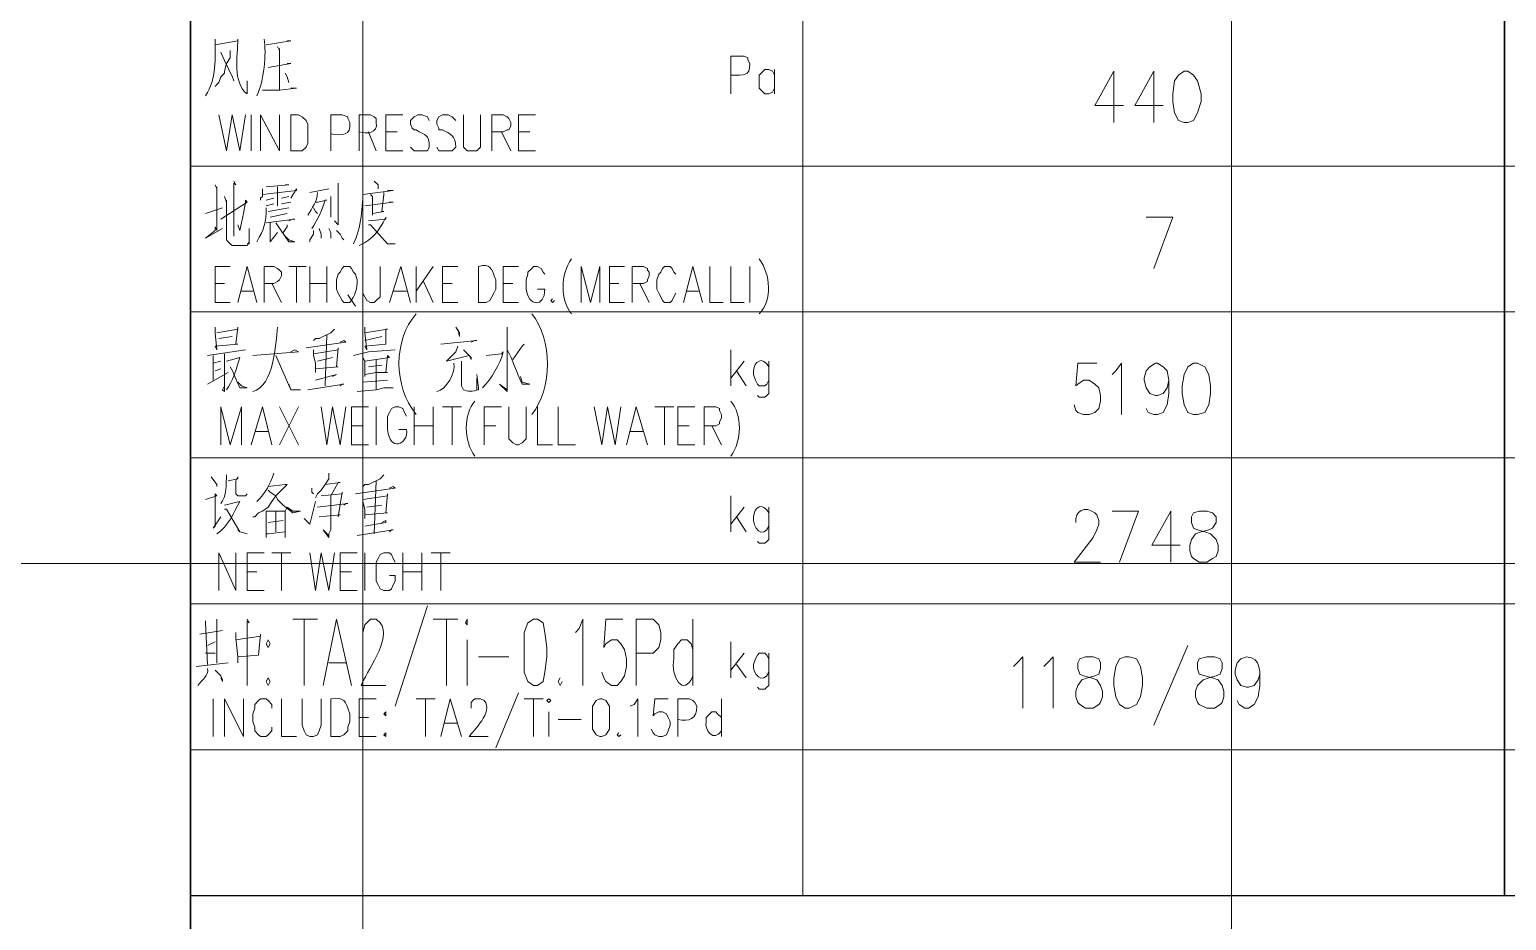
# Model space of a CAD drawing. Header units: millimetres. Extents: x 0 to 825, y 0 to 1167.
# Drawn here: x 545.6 to 685.8, y 783 to 867.6 of the extents above; entities that cross this region are included whole.
import ezdxf

# ---------------------------------------------------------------- set-up
doc = ezdxf.new("R2010")
doc.units = ezdxf.units.MM
doc.layers.add('1', color=7, linetype='Continuous')

msp = doc.modelspace()

# ---------------------------------------------------------------- linework, layer by layer
at = {"layer": '1', "color": 30, "lineweight": 9}
for points in [[(577.221732, 0.141732), (577.221732, 1166.901732)], [(659.661732, 0.141732), (659.661732, 1166.901732)], [(824.541732, 816.873732), (0.141732, 816.873732)]]:
    msp.add_lwpolyline(points, dxfattribs=at)
at = {"layer": '1', "color": 0, "lineweight": 25}
for points in [[(560.841732, 667.581732), (560.841732, 1152.861732), (560.841732, 681.441732)], [(685.581732, 785.301732), (685.581732, 1152.861732), (685.581732, 785.301732)], [(810.501732, 785.301732), (560.841732, 785.301732)], [(810.501732, 785.301732), (560.841732, 785.301732)]]:
    msp.add_lwpolyline(points, dxfattribs=at)
at = {"layer": '1', "color": 0, "lineweight": 9}
for points in [[(618.981732, 785.301732), (618.981732, 1131.981732), (618.981732, 785.301732)], [(568.041732, 866.121732), (570.381732, 866.481732), (570.381732, 866.481732), (570.021732, 866.481732)], [(564.621732, 865.581732), (564.621732, 864.861732), (564.261732, 864.321732), (564.081732, 863.601732), (564.081732, 863.421732), (563.721732, 863.061732), (563.541732, 862.521732), (563.361732, 862.341732), (563.361732, 862.341732), (563.181732, 862.161732)], [(569.121732, 865.941732), (569.301732, 865.581732), (569.301732, 865.761732), (569.301732, 861.801732)], [(568.221732, 863.961732), (570.381732, 864.321732), (570.021732, 864.321732)], [(616.281732, 863.241732), (616.101732, 863.601732), (615.741732, 863.781732), (615.381732, 863.781732), (615.201732, 863.601732), (614.841732, 863.241732), (614.841732, 862.881732), (614.841732, 862.521732), (614.841732, 861.981732), (615.201732, 861.621732), (615.381732, 861.441732), (615.741732, 861.441732), (616.101732, 861.621732), (616.281732, 861.981732)], [(616.281732, 863.781732), (616.281732, 861.441732)], [(648.501732, 863.601732), (646.701732, 860.361732), (649.401732, 860.361732)], [(648.501732, 863.601732), (648.501732, 858.741732)], [(652.281732, 863.601732), (650.481732, 860.361732), (653.181732, 860.361732)], [(652.281732, 863.601732), (652.281732, 858.741732)], [(655.161732, 863.601732), (654.621732, 863.241732), (654.261732, 862.701732), (654.081732, 861.441732), (654.081732, 860.721732), (654.261732, 859.641732), (654.621732, 858.921732), (655.161732, 858.741732), (655.521732, 858.741732), (656.061732, 858.921732), (656.421732, 859.641732), (656.781732, 860.721732), (656.781732, 861.441732), (656.421732, 862.701732), (656.061732, 863.241732), (655.521732, 863.601732), (655.161732, 863.601732)], [(569.841732, 863.421732), (570.021732, 863.061732), (570.201732, 862.521732)], [(567.681732, 861.801732), (569.301732, 861.801732), (570.921732, 861.981732), (570.741732, 861.981732), (570.381732, 861.981732)], [(563.541732, 859.461732), (564.261732, 856.041732), (564.801732, 859.461732), (565.521732, 856.041732), (566.061732, 859.461732)], [(566.601732, 856.041732), (566.601732, 859.461732)], [(567.501732, 856.041732), (567.501732, 859.461732), (569.301732, 856.041732), (569.301732, 859.461732)], [(570.381732, 856.041732), (570.381732, 859.461732), (571.101732, 859.461732), (571.461732, 859.281732), (571.821732, 858.921732), (572.001732, 858.561732), (572.001732, 858.021732), (572.001732, 857.301732), (572.001732, 856.761732), (571.821732, 856.401732), (571.461732, 856.041732), (571.101732, 856.041732), (570.381732, 856.041732)], [(579.381732, 856.041732), (579.381732, 859.461732), (581.001732, 859.461732)], [(586.761732, 859.461732), (586.761732, 856.941732), (586.761732, 856.401732), (587.121732, 856.041732), (587.481732, 856.041732), (587.661732, 856.041732), (588.021732, 856.041732), (588.381732, 856.401732), (588.381732, 856.941732), (588.381732, 859.461732)], [(589.461732, 856.041732), (589.461732, 859.461732), (590.541732, 859.461732), (590.901732, 859.281732), (591.081732, 859.101732), (591.261732, 858.741732), (591.261732, 858.381732), (591.081732, 858.021732), (590.901732, 858.021732), (590.541732, 857.841732), (589.461732, 857.841732)], [(591.981732, 856.041732), (591.981732, 859.461732), (593.601732, 859.461732)], [(577.761732, 857.841732), (578.481732, 856.041732)], [(579.381732, 857.841732), (580.461732, 857.841732)], [(590.361732, 857.841732), (591.261732, 856.041732)], [(591.981732, 857.841732), (593.061732, 857.841732)], [(579.381732, 856.041732), (581.001732, 856.041732)], [(591.981732, 856.041732), (593.601732, 856.041732)], [(810.501732, 854.601732), (560.841732, 854.601732)], [(810.501732, 854.601732), (560.841732, 854.601732)], [(563.181732, 852.801732), (563.361732, 852.441732), (563.361732, 852.621732), (563.361732, 848.481732), (563.181732, 848.841732), (563.181732, 848.481732), (562.281732, 847.761732), (562.281732, 847.761732), (563.901732, 848.661732)], [(564.981732, 853.161732), (565.161732, 852.801732), (564.981732, 852.981732), (564.981732, 847.941732), (564.981732, 848.661732)], [(567.681732, 852.441732), (567.681732, 852.081732), (567.681732, 851.721732), (567.501732, 851.541732), (567.501732, 851.361732)], [(567.681732, 851.901732), (570.921732, 852.261732), (570.921732, 852.441732), (570.381732, 851.541732)], [(568.041732, 852.621732), (570.201732, 852.801732), (570.021732, 852.801732), (569.841732, 852.801732)], [(569.121732, 852.621732), (569.121732, 850.821732), (569.121732, 851.181732), (569.121732, 851.361732)], [(572.181732, 852.081732), (573.981732, 852.441732)], [(574.881732, 852.981732), (574.881732, 852.801732), (574.881732, 852.801732), (574.881732, 849.381732), (574.881732, 849.021732), (574.881732, 849.021732), (574.521732, 849.381732), (574.881732, 849.021732)], [(578.301732, 853.161732), (578.661732, 852.801732), (578.661732, 852.441732)], [(563.721732, 849.561732), (566.241732, 851.181732), (566.061732, 851.361732), (566.061732, 851.001732), (566.061732, 851.181732), (565.881732, 850.101732), (565.701732, 849.201732), (565.521732, 848.481732), (565.521732, 848.481732), (565.341732, 849.021732), (565.521732, 848.481732)], [(564.081732, 851.721732), (564.261732, 851.181732), (564.261732, 851.361732), (564.261732, 849.381732), (564.261732, 848.301732), (564.261732, 847.581732), (564.441732, 847.401732), (564.621732, 847.221732), (564.801732, 847.041732), (565.701732, 847.041732), (566.241732, 847.041732), (566.421732, 847.401732), (566.421732, 848.661732), (566.421732, 847.221732), (566.241732, 847.221732)], [(568.761732, 851.541732), (568.041732, 851.361732)], [(568.041732, 850.821732), (568.761732, 851.001732)], [(570.201732, 851.721732), (569.481732, 851.541732)], [(569.481732, 851.001732), (570.381732, 851.181732)], [(574.161732, 851.721732), (574.161732, 851.721732), (574.161732, 849.741732), (574.161732, 850.281732)], [(577.221732, 851.901732), (580.101732, 852.261732), (579.921732, 852.261732), (579.561732, 852.261732)], [(577.401732, 850.821732), (580.101732, 851.181732), (579.921732, 851.181732), (579.741732, 851.181732)], [(577.941732, 851.901732), (578.121732, 851.721732), (578.121732, 849.921732), (578.121732, 850.101732), (579.201732, 850.281732), (579.021732, 850.281732), (579.201732, 851.901732), (579.201732, 852.081732)], [(562.281732, 850.101732), (563.901732, 850.641732)], [(568.041732, 849.201732), (570.741732, 849.561732), (570.561732, 849.561732), (570.201732, 849.381732)], [(568.221732, 850.281732), (570.201732, 850.641732)], [(570.021732, 850.101732), (568.401732, 849.741732)], [(572.541732, 850.641732), (572.721732, 850.281732), (572.901732, 850.101732)], [(651.561732, 849.741732), (654.081732, 849.741732), (652.281732, 844.881732)], [(568.401732, 849.201732), (568.401732, 847.581732), (568.401732, 847.401732), (569.121732, 848.301732)], [(568.941732, 849.201732), (570.201732, 847.401732), (570.741732, 847.401732), (570.201732, 847.581732), (569.841732, 847.941732)], [(570.021732, 849.021732), (570.021732, 848.841732), (569.661732, 848.301732)], [(572.541732, 848.481732), (572.541732, 848.121732), (572.181732, 847.581732), (572.181732, 847.401732)], [(573.081732, 848.661732), (573.261732, 848.121732), (573.261732, 847.761732)], [(573.981732, 848.661732), (574.161732, 848.301732), (574.161732, 847.941732), (574.161732, 847.761732)], [(574.701732, 848.481732), (575.061732, 848.121732), (575.241732, 847.761732), (575.421732, 847.581732)], [(577.761732, 849.021732), (577.941732, 849.021732), (579.561732, 847.221732), (580.281732, 847.221732), (579.561732, 847.221732), (579.201732, 847.581732)], [(563.181732, 841.641732), (563.181732, 845.061732), (564.621732, 845.061732)], [(565.341732, 841.641732), (566.241732, 845.061732), (567.141732, 841.641732)], [(567.861732, 841.641732), (567.861732, 845.061732), (568.761732, 845.061732), (569.121732, 844.881732), (569.301732, 844.701732), (569.481732, 844.521732), (569.481732, 844.161732), (569.301732, 843.801732), (569.121732, 843.621732), (568.761732, 843.441732), (567.861732, 843.441732)], [(570.201732, 845.061732), (571.821732, 845.061732)], [(570.921732, 845.061732), (570.921732, 841.641732)], [(572.181732, 841.641732), (572.181732, 845.061732)], [(573.801732, 845.061732), (573.801732, 841.641732)], [(577.221732, 845.061732), (577.221732, 842.541732), (577.401732, 842.181732), (577.581732, 841.821732), (577.941732, 841.641732), (578.301732, 841.641732), (578.481732, 841.821732), (578.841732, 842.181732), (578.841732, 842.541732), (578.841732, 845.061732)], [(579.741732, 841.641732), (580.821732, 845.061732), (581.721732, 841.641732)], [(582.261732, 841.641732), (582.261732, 845.061732)], [(583.881732, 845.061732), (582.261732, 842.721732)], [(584.781732, 841.641732), (584.781732, 845.061732), (586.221732, 845.061732)], [(590.541732, 841.641732), (590.541732, 845.061732), (591.981732, 845.061732)], [(597.921732, 841.641732), (597.921732, 845.061732), (598.821732, 841.641732), (599.721732, 845.061732), (599.721732, 841.641732)], [(600.621732, 841.641732), (600.621732, 845.061732), (602.061732, 845.061732)], [(602.781732, 841.641732), (602.781732, 845.061732), (603.861732, 845.061732), (604.221732, 844.881732), (604.221732, 844.701732), (604.401732, 844.521732), (604.401732, 844.161732), (604.221732, 843.801732), (604.221732, 843.621732), (603.861732, 843.441732), (602.781732, 843.441732)], [(606.921732, 844.341732), (606.741732, 844.521732), (606.561732, 844.881732), (606.381732, 845.061732), (605.841732, 845.061732), (605.661732, 844.881732), (605.481732, 844.521732), (605.301732, 844.341732), (605.121732, 843.801732), (605.121732, 842.901732), (605.301732, 842.541732), (605.481732, 842.181732), (605.661732, 841.821732), (605.841732, 841.641732), (606.381732, 841.641732), (606.561732, 841.821732), (606.741732, 842.181732), (606.921732, 842.541732)], [(607.641732, 841.641732), (608.541732, 845.061732), (609.441732, 841.641732)], [(610.161732, 845.061732), (610.161732, 841.641732), (611.421732, 841.641732)], [(612.141732, 845.061732), (612.141732, 841.641732), (613.401732, 841.641732)], [(613.941732, 841.641732), (613.941732, 845.061732)], [(563.181732, 843.441732), (564.081732, 843.441732)], [(565.701732, 842.721732), (566.781732, 842.721732)], [(568.581732, 843.441732), (569.481732, 841.641732)], [(572.181732, 843.441732), (573.801732, 843.441732)], [(580.101732, 842.721732), (581.361732, 842.721732)], [(582.981732, 843.621732), (583.881732, 841.641732)], [(584.781732, 843.441732), (585.681732, 843.441732)], [(590.541732, 843.441732), (591.441732, 843.441732)], [(600.621732, 843.441732), (601.521732, 843.441732)], [(603.501732, 843.441732), (604.401732, 841.641732)], [(608.001732, 842.721732), (609.081732, 842.721732)], [(563.181732, 841.641732), (564.621732, 841.641732)], [(575.781732, 842.361732), (576.501732, 841.281732)], [(584.781732, 841.641732), (586.221732, 841.641732)], [(590.541732, 841.641732), (591.981732, 841.641732)], [(595.221732, 842.001732), (595.041732, 841.821732), (595.221732, 841.641732), (595.401732, 841.821732)], [(600.621732, 841.641732), (602.061732, 841.641732)], [(810.501732, 840.741732), (560.841732, 840.741732)], [(810.501732, 840.741732), (560.841732, 840.741732)], [(563.181732, 839.301732), (563.181732, 838.761732), (563.361732, 837.141732), (563.181732, 837.501732), (565.341732, 837.681732), (565.161732, 837.681732), (565.341732, 839.301732), (565.341732, 839.121732), (563.361732, 838.761732)], [(563.541732, 838.221732), (564.801732, 838.401732)], [(574.521732, 839.121732), (574.161732, 838.761732), (573.441732, 838.401732), (573.081732, 838.221732), (572.721732, 838.221732), (572.541732, 838.041732)], [(573.801732, 838.581732), (573.621732, 833.721732)], [(577.401732, 839.301732), (577.401732, 838.761732), (577.581732, 837.141732), (577.401732, 837.501732), (579.381732, 837.681732), (579.381732, 837.681732), (579.381732, 839.121732), (579.561732, 839.121732), (577.401732, 838.761732)], [(577.401732, 838.041732), (579.021732, 838.401732)], [(586.041732, 839.301732), (586.401732, 838.761732), (586.401732, 838.401732), (586.401732, 838.401732), (586.221732, 839.121732)], [(590.901732, 839.301732), (590.901732, 838.761732), (590.901732, 833.901732), (590.901732, 833.361732), (590.901732, 833.181732), (590.181732, 833.901732), (590.901732, 833.361732)], [(562.461732, 836.601732), (566.061732, 837.141732)], [(566.781732, 836.601732), (571.101732, 836.961732), (570.741732, 837.141732), (570.381732, 836.961732)], [(571.821732, 837.321732), (575.601732, 837.861732), (575.421732, 838.041732), (575.061732, 837.861732)], [(572.541732, 837.141732), (572.541732, 836.601732), (572.721732, 835.881732), (572.721732, 834.981732), (572.721732, 835.341732), (574.881732, 835.521732), (574.701732, 835.521732), (574.881732, 837.321732), (574.881732, 837.141732), (572.541732, 836.781732)], [(576.321732, 836.601732), (577.761732, 836.961732), (580.281732, 837.141732)], [(584.601732, 837.681732), (588.021732, 838.041732), (587.841732, 838.041732), (587.481732, 837.861732)], [(586.221732, 837.501732), (586.041732, 836.961732), (585.501732, 836.421732), (585.141732, 836.061732), (585.141732, 836.061732), (587.301732, 836.601732), (586.761732, 837.141732), (587.481732, 836.421732), (587.481732, 836.241732), (587.301732, 836.601732)], [(592.521732, 837.681732), (592.341732, 837.501732), (591.441732, 836.241732)], [(612.141732, 833.721732), (612.141732, 837.141732)], [(563.001732, 836.601732), (563.001732, 834.261732)], [(563.001732, 835.881732), (563.721732, 836.061732)], [(564.081732, 836.781732), (564.081732, 833.901732), (564.081732, 833.541732), (564.081732, 833.181732), (563.901732, 833.361732), (564.081732, 833.721732)], [(568.941732, 836.601732), (570.381732, 833.361732), (571.281732, 833.361732), (570.381732, 833.361732), (570.201732, 833.901732)], [(572.901732, 836.061732), (574.341732, 836.421732)], [(577.221732, 836.421732), (577.401732, 836.061732), (577.401732, 834.801732), (577.401732, 834.621732), (577.401732, 834.801732), (578.481732, 834.981732), (579.561732, 834.981732), (579.381732, 834.981732), (579.561732, 836.601732), (579.741732, 836.421732), (578.481732, 836.241732), (577.401732, 836.061732)], [(577.761732, 835.521732), (579.021732, 835.701732)], [(578.481732, 836.241732), (578.481732, 833.361732)], [(613.401732, 836.061732), (612.141732, 834.441732)], [(615.741732, 836.061732), (615.741732, 833.361732), (615.741732, 833.001732), (615.561732, 832.821732), (615.381732, 832.641732), (614.841732, 832.641732), (614.661732, 832.821732)], [(646.881732, 835.881732), (645.081732, 835.881732), (644.901732, 833.721732), (645.081732, 833.901732), (645.621732, 834.261732), (646.161732, 834.261732), (646.701732, 833.901732), (647.061732, 833.541732), (647.241732, 832.821732), (647.241732, 832.281732), (647.061732, 831.561732), (646.701732, 831.201732), (646.161732, 831.021732), (645.621732, 831.021732), (645.081732, 831.201732), (644.901732, 831.381732), (644.721732, 831.921732)], [(648.321732, 834.801732), (648.681732, 835.161732), (649.221732, 835.881732), (649.221732, 831.021732)], [(653.721732, 834.261732), (653.541732, 833.541732), (653.181732, 833.001732), (652.641732, 832.821732), (652.461732, 832.821732), (651.921732, 833.001732), (651.561732, 833.541732), (651.381732, 834.261732), (651.381732, 834.441732), (651.561732, 835.161732), (651.921732, 835.521732), (652.461732, 835.881732), (652.641732, 835.881732), (653.181732, 835.521732), (653.541732, 835.161732), (653.721732, 834.261732), (653.721732, 833.001732), (653.541732, 831.921732), (653.181732, 831.201732), (652.641732, 831.021732), (652.281732, 831.021732), (651.741732, 831.201732), (651.561732, 831.561732)], [(656.061732, 835.881732), (655.521732, 835.521732), (655.161732, 834.801732), (654.981732, 833.721732), (654.981732, 833.001732), (655.161732, 831.921732), (655.521732, 831.201732), (656.061732, 831.021732), (656.421732, 831.021732), (657.141732, 831.201732), (657.501732, 831.921732), (657.681732, 833.001732), (657.681732, 833.721732), (657.501732, 834.801732), (657.141732, 835.521732), (656.421732, 835.881732), (656.061732, 835.881732)], [(562.461732, 833.901732), (564.441732, 834.981732)], [(563.181732, 835.161732), (563.721732, 835.341732)], [(572.721732, 834.261732), (574.701732, 834.801732), (574.701732, 834.801732), (574.341732, 834.621732)], [(577.221732, 834.081732), (579.561732, 834.261732)], [(588.021732, 834.441732), (588.021732, 833.361732)], [(592.161732, 834.621732), (592.341732, 834.081732)], [(612.681732, 835.161732), (613.581732, 833.721732)], [(565.341732, 834.081732), (565.701732, 833.721732)], [(572.001732, 833.361732), (575.421732, 833.901732), (575.241732, 833.901732), (575.061732, 833.721732)], [(576.681732, 833.181732), (578.481732, 833.361732), (579.201732, 833.541732), (580.101732, 833.541732), (580.101732, 833.541732), (579.381732, 833.541732)], [(563.721732, 828.141732), (563.721732, 831.741732), (564.621732, 828.141732), (565.701732, 831.741732), (565.701732, 828.141732)], [(566.601732, 828.141732), (567.681732, 831.741732), (568.581732, 828.141732)], [(569.301732, 828.141732), (571.101732, 831.741732)], [(569.301732, 831.741732), (571.101732, 828.141732)], [(573.261732, 831.741732), (573.801732, 828.141732), (574.341732, 831.741732), (575.061732, 828.141732), (575.601732, 831.741732)], [(576.141732, 828.141732), (576.141732, 831.741732), (577.761732, 831.741732)], [(578.481732, 828.141732), (578.481732, 831.741732)], [(582.081732, 828.141732), (582.081732, 831.741732)], [(583.881732, 831.741732), (583.881732, 828.141732)], [(584.781732, 831.741732), (586.581732, 831.741732)], [(585.681732, 831.741732), (585.681732, 828.141732)], [(588.741732, 828.141732), (588.741732, 831.741732), (590.361732, 831.741732)], [(591.081732, 831.741732), (591.081732, 829.221732), (591.081732, 828.681732), (591.441732, 828.321732), (591.801732, 828.141732), (591.981732, 828.141732), (592.341732, 828.321732), (592.701732, 828.681732), (592.701732, 829.221732), (592.701732, 831.741732)], [(593.781732, 831.741732), (593.781732, 828.141732), (595.221732, 828.141732)], [(595.761732, 831.741732), (595.761732, 828.141732), (597.381732, 828.141732)], [(599.181732, 831.741732), (599.901732, 828.141732), (600.441732, 831.741732), (601.161732, 828.141732), (601.701732, 831.741732)], [(602.241732, 828.141732), (603.141732, 831.741732), (604.221732, 828.141732)], [(604.941732, 831.741732), (606.741732, 831.741732)], [(605.841732, 831.741732), (605.841732, 828.141732)], [(607.101732, 828.141732), (607.101732, 831.741732), (608.721732, 831.741732)], [(609.621732, 828.141732), (609.621732, 831.741732), (610.701732, 831.741732), (611.061732, 831.561732), (611.061732, 831.381732), (611.241732, 831.021732), (611.241732, 830.661732), (611.061732, 830.301732), (611.061732, 830.121732), (610.701732, 829.941732), (609.621732, 829.941732)], [(576.141732, 829.941732), (577.221732, 829.941732)], [(582.081732, 829.941732), (583.881732, 829.941732)], [(588.741732, 829.941732), (589.821732, 829.941732)], [(607.101732, 829.941732), (608.181732, 829.941732)], [(610.341732, 829.941732), (611.241732, 828.141732)], [(566.961732, 829.401732), (568.221732, 829.401732)], [(602.601732, 829.401732), (603.861732, 829.401732)], [(576.141732, 828.141732), (577.761732, 828.141732)], [(607.101732, 828.141732), (608.721732, 828.141732)], [(810.501732, 826.881732), (560.841732, 826.881732)], [(810.501732, 826.881732), (560.841732, 826.881732)], [(562.821732, 825.081732), (563.361732, 824.361732), (563.361732, 824.181732)], [(564.441732, 824.721732), (565.341732, 824.901732), (565.341732, 825.081732), (565.161732, 824.721732), (565.161732, 823.461732), (565.341732, 823.281732), (565.521732, 823.281732), (566.061732, 823.281732), (566.241732, 823.461732)], [(568.221732, 824.181732), (569.841732, 824.361732), (569.841732, 824.361732), (570.021732, 824.361732), (568.941732, 823.281732), (568.581732, 822.741732), (568.581732, 822.741732), (568.221732, 822.201732), (567.681732, 821.841732), (567.321732, 821.661732), (566.961732, 821.301732), (566.781732, 821.301732)], [(573.981732, 825.441732), (573.981732, 824.901732), (573.621732, 824.361732), (573.261732, 823.821732), (572.901732, 823.461732), (572.721732, 823.101732)], [(573.621732, 824.361732), (575.061732, 824.541732), (574.881732, 824.541732), (574.161732, 823.281732)], [(579.201732, 825.261732), (578.841732, 824.901732), (577.761732, 824.361732), (577.401732, 824.361732), (577.221732, 824.181732)], [(578.481732, 824.721732), (578.301732, 819.681732)], [(562.281732, 822.921732), (563.361732, 823.281732), (563.181732, 823.461732), (563.181732, 822.921732), (563.181732, 820.401732), (563.001732, 820.221732), (563.721732, 821.301732)], [(568.221732, 823.821732), (568.401732, 823.641732), (568.941732, 823.281732), (569.121732, 822.921732), (569.661732, 822.381732), (570.561732, 821.661732), (571.281732, 821.841732), (571.281732, 821.841732), (570.561732, 821.841732), (570.021732, 822.201732), (569.841732, 821.841732), (568.041732, 821.841732), (568.041732, 821.841732), (568.041732, 821.841732), (568.041732, 819.321732), (568.041732, 819.681732), (568.221732, 819.681732), (569.841732, 819.861732), (569.841732, 819.321732), (569.841732, 821.841732)], [(572.361732, 824.001732), (572.361732, 823.641732), (572.541732, 823.461732)], [(573.261732, 823.281732), (575.241732, 823.461732), (575.241732, 823.641732), (574.881732, 821.301732), (574.881732, 821.481732), (575.061732, 821.481732), (573.081732, 821.301732)], [(574.161732, 823.281732), (574.161732, 820.041732), (573.981732, 819.681732), (573.981732, 819.321732), (573.441732, 820.041732), (573.981732, 819.501732)], [(576.501732, 823.461732), (580.281732, 824.001732), (580.101732, 824.181732), (579.741732, 824.001732)], [(577.221732, 823.281732), (577.221732, 822.741732), (577.401732, 822.021732), (577.401732, 821.121732), (577.401732, 821.481732), (579.561732, 821.661732), (579.381732, 821.661732), (579.561732, 823.461732), (579.561732, 823.281732), (577.221732, 822.921732)], [(612.141732, 819.861732), (612.141732, 823.281732)], [(564.081732, 822.021732), (564.261732, 822.021732), (565.521732, 819.861732), (566.241732, 819.681732), (565.521732, 819.861732), (565.341732, 820.041732)], [(568.941732, 821.841732), (568.941732, 819.861732)], [(571.641732, 821.121732), (572.181732, 820.581732), (572.721732, 822.741732)], [(572.901732, 822.201732), (575.781732, 822.561732), (575.601732, 822.561732), (575.421732, 822.381732)], [(577.581732, 822.201732), (579.021732, 822.381732)], [(613.401732, 822.201732), (612.141732, 820.581732)], [(615.741732, 822.201732), (615.741732, 819.501732), (615.741732, 819.141732), (615.561732, 818.961732), (615.381732, 818.781732), (614.841732, 818.781732), (614.661732, 818.961732)], [(648.321732, 821.841732), (650.841732, 821.841732), (649.041732, 816.981732)], [(653.901732, 821.841732), (652.101732, 818.601732), (654.801732, 818.601732)], [(653.901732, 821.841732), (653.901732, 816.981732)], [(656.601732, 821.841732), (656.061732, 821.661732), (655.881732, 821.301732), (655.881732, 820.761732), (656.061732, 820.221732), (656.421732, 820.041732), (657.141732, 819.861732), (657.681732, 819.681732), (658.221732, 819.141732), (658.401732, 818.601732), (658.401732, 818.061732), (658.221732, 817.521732), (657.861732, 817.341732), (657.321732, 816.981732), (656.601732, 816.981732), (656.061732, 817.341732), (655.881732, 817.521732), (655.701732, 818.061732), (655.701732, 818.601732), (655.881732, 819.141732), (656.241732, 819.681732), (656.781732, 819.861732), (657.501732, 820.041732), (657.861732, 820.221732), (658.221732, 820.761732), (658.221732, 821.301732), (657.861732, 821.661732), (657.321732, 821.841732), (656.601732, 821.841732)], [(568.221732, 820.761732), (569.661732, 820.941732)], [(577.401732, 820.401732), (579.381732, 820.761732), (579.381732, 820.941732), (579.021732, 820.761732)], [(612.681732, 821.301732), (613.581732, 819.861732)], [(576.681732, 819.501732), (580.101732, 820.041732), (579.921732, 820.041732), (579.741732, 819.861732)], [(563.541732, 814.281732), (563.541732, 817.881732), (565.161732, 814.281732), (565.161732, 817.881732)], [(566.241732, 814.281732), (566.241732, 817.881732), (567.861732, 817.881732)], [(568.581732, 817.881732), (570.381732, 817.881732)], [(569.481732, 817.881732), (569.481732, 814.281732)], [(572.181732, 817.881732), (572.721732, 814.281732), (573.261732, 817.881732), (573.981732, 814.281732), (574.521732, 817.881732)], [(575.061732, 814.281732), (575.061732, 817.881732), (576.681732, 817.881732)], [(577.401732, 814.281732), (577.401732, 817.881732)], [(580.281732, 816.981732), (580.101732, 817.341732), (579.921732, 817.701732), (579.741732, 817.881732), (579.201732, 817.881732), (578.841732, 817.701732), (578.661732, 817.341732), (578.481732, 816.981732), (578.481732, 816.441732), (578.481732, 815.721732), (578.481732, 815.181732), (578.661732, 814.821732), (578.841732, 814.461732), (579.201732, 814.281732), (579.741732, 814.281732), (579.921732, 814.461732), (580.101732, 814.821732), (580.281732, 815.181732), (580.281732, 815.721732), (579.741732, 815.721732)], [(581.001732, 814.281732), (581.001732, 817.881732)], [(582.801732, 817.881732), (582.801732, 814.281732)], [(583.701732, 817.881732), (585.501732, 817.881732)], [(584.601732, 817.881732), (584.601732, 814.281732)], [(566.241732, 816.081732), (567.141732, 816.081732)], [(575.061732, 816.081732), (576.141732, 816.081732)], [(581.001732, 816.081732), (582.801732, 816.081732)], [(566.241732, 814.281732), (567.861732, 814.281732)], [(575.061732, 814.281732), (576.681732, 814.281732)], [(810.501732, 813.021732), (560.841732, 813.021732)], [(810.501732, 813.021732), (560.841732, 813.021732)], [(583.341732, 812.841732), (580.281732, 803.301732)], [(561.741732, 810.141732), (563.901732, 810.501732)], [(562.281732, 811.401732), (562.281732, 811.221732), (562.461732, 807.261732)], [(563.361732, 811.581732), (563.361732, 807.441732)], [(565.161732, 810.321732), (565.161732, 809.781732), (565.341732, 807.981732), (565.341732, 807.441732)], [(566.241732, 811.581732), (566.421732, 811.221732), (566.241732, 811.401732), (566.241732, 805.281732), (566.241732, 805.641732), (566.241732, 806.001732)], [(570.561732, 811.581732), (572.901732, 811.581732)], [(571.641732, 811.581732), (571.641732, 805.281732)], [(573.441732, 805.281732), (574.701732, 811.581732), (576.141732, 805.281732)], [(583.881732, 811.581732), (586.221732, 811.581732)], [(585.141732, 811.581732), (585.141732, 805.281732)], [(586.941732, 811.221732), (587.121732, 811.041732), (587.121732, 811.221732), (587.121732, 811.581732), (586.941732, 811.221732)], [(593.421732, 811.581732), (592.881732, 811.221732), (592.521732, 810.321732), (592.521732, 808.881732), (592.521732, 807.981732), (592.521732, 806.541732), (592.881732, 805.641732), (593.421732, 805.281732), (593.781732, 805.281732), (594.321732, 805.641732), (594.501732, 806.541732), (594.681732, 807.981732), (594.681732, 808.881732), (594.501732, 810.321732), (594.321732, 811.221732), (593.781732, 811.581732), (593.421732, 811.581732)], [(597.381732, 810.321732), (597.741732, 810.681732), (598.101732, 811.581732), (598.101732, 805.281732)], [(601.881732, 811.581732), (600.261732, 811.581732), (600.081732, 808.881732), (600.261732, 809.241732), (600.801732, 809.601732), (601.341732, 809.601732), (601.701732, 809.241732), (602.061732, 808.701732), (602.241732, 807.801732), (602.241732, 807.081732), (602.061732, 806.181732), (601.701732, 805.641732), (601.341732, 805.281732), (600.801732, 805.281732), (600.261732, 805.641732), (600.081732, 806.001732), (599.901732, 806.541732)], [(603.141732, 805.281732), (603.141732, 811.581732), (604.761732, 811.581732), (605.121732, 811.221732), (605.301732, 811.041732), (605.481732, 810.321732), (605.481732, 809.601732), (605.301732, 808.881732), (605.121732, 808.701732), (604.761732, 808.341732), (603.141732, 808.341732)], [(608.541732, 811.581732), (608.541732, 805.281732)], [(562.461732, 809.061732), (563.181732, 809.421732)], [(565.161732, 809.601732), (567.501732, 809.961732), (567.501732, 810.141732), (567.321732, 808.161732), (567.321732, 808.161732), (565.341732, 807.981732)], [(568.221732, 809.601732), (568.041732, 809.241732), (568.221732, 808.881732), (568.401732, 809.241732), (568.221732, 809.601732)], [(587.121732, 809.601732), (587.121732, 805.281732)], [(612.141732, 806.001732), (612.141732, 809.421732)], [(655.521732, 809.061732), (652.281732, 801.501732)], [(562.281732, 808.341732), (563.181732, 808.341732)], [(588.201732, 807.981732), (591.081732, 807.981732)], [(613.401732, 808.341732), (612.141732, 806.721732)], [(615.741732, 808.341732), (615.741732, 805.641732), (615.741732, 805.281732), (615.561732, 805.101732), (615.381732, 804.921732), (614.841732, 804.921732), (614.661732, 805.101732)], [(638.961732, 807.081732), (639.321732, 807.441732), (639.861732, 807.981732), (639.861732, 803.121732)], [(641.841732, 807.081732), (642.201732, 807.441732), (642.741732, 807.981732), (642.741732, 803.121732)], [(645.801732, 807.981732), (645.261732, 807.801732), (645.081732, 807.441732), (645.081732, 806.901732), (645.261732, 806.361732), (645.621732, 806.181732), (646.341732, 806.001732), (646.881732, 805.821732), (647.241732, 805.281732), (647.421732, 804.741732), (647.421732, 804.201732), (647.241732, 803.661732), (647.061732, 803.481732), (646.521732, 803.121732), (645.801732, 803.121732), (645.261732, 803.481732), (645.081732, 803.661732), (644.901732, 804.201732), (644.901732, 804.741732), (645.081732, 805.281732), (645.441732, 805.821732), (645.981732, 806.001732), (646.701732, 806.181732), (647.061732, 806.361732), (647.241732, 806.901732), (647.241732, 807.441732), (647.061732, 807.801732), (646.521732, 807.981732), (645.801732, 807.981732)], [(649.581732, 807.981732), (649.041732, 807.801732), (648.681732, 807.081732), (648.501732, 806.001732), (648.501732, 805.281732), (648.681732, 804.201732), (649.041732, 803.481732), (649.581732, 803.121732), (649.941732, 803.121732), (650.661732, 803.481732), (651.021732, 804.201732), (651.201732, 805.281732), (651.201732, 806.001732), (651.021732, 807.081732), (650.661732, 807.801732), (649.941732, 807.981732), (649.581732, 807.981732)], [(657.321732, 807.981732), (656.601732, 807.801732), (656.421732, 807.441732), (656.421732, 806.901732), (656.601732, 806.361732), (657.141732, 806.181732), (657.861732, 806.001732), (658.401732, 805.821732), (658.761732, 805.281732), (658.941732, 804.741732), (658.941732, 804.201732), (658.761732, 803.661732), (658.581732, 803.481732), (658.041732, 803.121732), (657.321732, 803.121732), (656.601732, 803.481732), (656.421732, 803.661732), (656.241732, 804.201732), (656.241732, 804.741732), (656.421732, 805.281732), (656.961732, 805.821732), (657.501732, 806.001732), (658.221732, 806.181732), (658.581732, 806.361732), (658.761732, 806.901732), (658.761732, 807.441732), (658.581732, 807.801732), (658.041732, 807.981732), (657.321732, 807.981732)], [(561.381732, 807.081732), (564.441732, 807.441732)], [(563.181732, 806.721732), (563.721732, 806.181732), (563.901732, 805.821732), (563.901732, 805.641732), (563.721732, 806.001732)], [(573.981732, 807.441732), (575.601732, 807.441732)], [(612.681732, 807.261732), (613.581732, 806.001732)], [(568.221732, 806.001732), (568.041732, 805.641732), (568.221732, 805.281732), (568.401732, 805.641732), (568.221732, 806.001732)], [(595.941732, 806.001732), (595.761732, 805.641732), (595.941732, 805.281732), (596.121732, 805.641732)], [(563.001732, 800.421732), (563.001732, 804.021732)], [(564.081732, 800.421732), (564.081732, 804.021732), (565.881732, 800.421732), (565.881732, 804.021732)], [(568.581732, 803.121732), (568.581732, 803.481732), (568.221732, 803.841732), (568.041732, 804.021732), (567.501732, 804.021732), (567.321732, 803.841732), (566.961732, 803.481732), (566.961732, 803.121732), (566.781732, 802.581732), (566.781732, 801.861732), (566.961732, 801.321732), (566.961732, 800.961732), (567.321732, 800.601732), (567.501732, 800.421732), (568.041732, 800.421732), (568.221732, 800.601732), (568.581732, 800.961732), (568.581732, 801.321732)], [(569.481732, 804.021732), (569.481732, 800.421732), (570.921732, 800.421732)], [(571.461732, 804.021732), (571.461732, 801.501732), (571.641732, 800.961732), (571.821732, 800.601732), (572.181732, 800.421732), (572.541732, 800.421732), (572.901732, 800.601732), (573.081732, 800.961732), (573.261732, 801.501732), (573.261732, 804.021732)], [(576.861732, 800.421732), (576.861732, 804.021732), (578.481732, 804.021732)], [(582.261732, 804.021732), (584.061732, 804.021732)], [(583.161732, 804.021732), (583.161732, 800.421732)], [(584.601732, 800.421732), (585.501732, 804.021732), (586.581732, 800.421732)], [(591.981732, 804.561732), (589.821732, 799.341732)], [(592.521732, 804.021732), (594.321732, 804.021732)], [(593.421732, 804.021732), (593.421732, 800.421732)], [(594.681732, 803.841732), (594.861732, 803.661732), (595.041732, 803.841732), (594.861732, 804.021732), (594.681732, 803.841732)], [(599.721732, 804.021732), (599.361732, 803.841732), (599.001732, 803.301732), (599.001732, 802.401732), (599.001732, 802.041732), (599.001732, 801.141732), (599.361732, 800.601732), (599.721732, 800.421732), (599.901732, 800.421732), (600.261732, 800.601732), (600.621732, 801.141732), (600.621732, 802.041732), (600.621732, 802.401732), (600.621732, 803.301732), (600.261732, 803.841732), (599.901732, 804.021732), (599.721732, 804.021732)], [(602.601732, 803.301732), (602.961732, 803.481732), (603.321732, 804.021732), (603.321732, 800.421732)], [(606.201732, 804.021732), (604.941732, 804.021732), (604.761732, 802.401732), (604.941732, 802.581732), (605.301732, 802.761732), (605.661732, 802.761732), (606.021732, 802.581732), (606.201732, 802.221732), (606.381732, 801.861732), (606.381732, 801.501732), (606.201732, 800.961732), (606.021732, 800.601732), (605.661732, 800.421732), (605.301732, 800.421732), (604.941732, 800.601732), (604.761732, 800.781732), (604.581732, 801.141732)], [(611.241732, 804.021732), (611.241732, 800.421732)], [(576.861732, 802.221732), (577.761732, 802.221732)], [(579.381732, 802.761732), (579.201732, 802.581732), (579.381732, 802.401732), (579.381732, 802.581732), (579.381732, 802.761732)], [(594.861732, 802.761732), (594.861732, 800.421732)], [(595.761732, 802.041732), (597.921732, 802.041732)], [(579.381732, 800.781732), (579.201732, 800.601732), (579.381732, 800.421732), (579.381732, 800.601732), (579.381732, 800.781732)], [(584.961732, 801.681732), (586.221732, 801.681732)], [(601.521732, 800.781732), (601.341732, 800.601732), (601.521732, 800.421732), (601.701732, 800.601732)], [(810.501732, 799.161732), (560.841732, 799.161732)], [(810.501732, 799.161732), (560.841732, 799.161732)], [(576.861732, 800.421732), (578.481732, 800.421732)]]:
    msp.add_lwpolyline(points, dxfattribs=at)
for points in [[(563.181732, 866.661732), (563.181732, 864.861732), (563.361732, 862.881732), (562.281732, 861.261732)], [(567.861732, 866.661732), (568.041732, 865.221732), (567.861732, 862.701732), (567.141732, 861.261732)], [(563.721732, 865.401732), (564.261732, 864.141732), (564.441732, 863.961732), (564.981732, 862.701732)], [(577.221732, 852.441732), (577.221732, 850.821732), (577.041732, 848.661732), (576.321732, 847.221732)], [(572.901732, 852.081732), (572.901732, 851.181732), (572.361732, 850.641732), (572.001732, 849.921732)], [(568.041732, 850.641732), (568.041732, 849.201732), (567.861732, 848.661732), (567.141732, 847.401732)], [(597.021732, 845.781732), (595.941732, 844.341732), (595.941732, 841.821732), (597.021732, 840.561732)], [(614.841732, 845.781732), (615.921732, 844.341732), (616.101732, 841.821732), (614.841732, 840.561732)], [(582.261732, 840.561732), (580.101732, 838.041732), (580.101732, 833.721732), (582.261732, 831.021732)], [(593.241732, 840.561732), (595.221732, 838.221732), (595.221732, 833.361732), (593.241732, 831.021732)], [(569.121732, 839.301732), (568.941732, 837.681732), (568.761732, 833.721732), (566.781732, 833.181732)], [(585.861732, 835.881732), (586.041732, 834.981732), (585.141732, 833.361732), (584.241732, 833.181732)], [(587.841732, 832.281732), (586.761732, 831.021732), (586.761732, 828.501732), (587.841732, 827.061732)], [(612.141732, 832.281732), (613.221732, 831.021732), (613.221732, 828.501732), (612.141732, 827.061732)], [(564.261732, 825.261732), (564.261732, 824.541732), (564.261732, 823.101732), (563.721732, 822.561732)], [(568.761732, 825.441732), (568.401732, 824.361732), (568.041732, 823.641732), (567.141732, 822.741732)], [(562.461732, 806.901732), (562.641732, 806.181732), (561.921732, 805.821732), (561.561732, 805.281732)]]:
    msp.add_open_spline(points, degree=3, dxfattribs=at)
for points, knots in [([(563.181732, 866.121732), (563.181732, 866.121732), (565.341732, 866.481732), (565.341732, 866.481732), (565.341732, 866.481732), (565.341732, 866.661732), (565.341732, 866.661732), (565.341732, 865.041732), (564.801732, 862.521732), (566.241732, 861.441732), (566.241732, 861.441732), (566.241732, 862.701732), (566.241732, 862.701732), (566.241732, 862.701732), (566.241732, 861.441732), (566.241732, 861.441732)], [0, 0, 0, 0, 1, 1, 1, 2, 2, 2, 3, 3, 3, 4, 4, 4, 5, 5, 5, 5]), ([(612.141732, 861.441732), (612.141732, 861.441732), (612.141732, 865.041732), (612.141732, 865.041732), (612.141732, 865.041732), (613.401732, 865.041732), (613.401732, 865.041732), (613.401732, 865.041732), (613.761732, 864.861732), (613.761732, 864.861732), (613.761732, 864.861732), (613.761732, 864.681732), (613.761732, 864.681732), (613.761732, 864.681732), (613.941732, 864.321732), (613.941732, 864.321732), (613.941732, 863.061732), (613.401732, 863.241732), (612.141732, 863.241732)], [0, 0, 0, 0, 1, 1, 1, 2, 2, 2, 3, 3, 3, 4, 4, 4, 5, 5, 5, 6, 6, 6, 6]), ([(574.161732, 856.041732), (574.161732, 856.041732), (574.161732, 859.461732), (574.161732, 859.461732), (574.161732, 859.461732), (575.241732, 859.461732), (575.241732, 859.461732), (575.241732, 859.461732), (575.781732, 859.281732), (575.781732, 859.281732), (575.781732, 859.281732), (575.781732, 859.101732), (575.781732, 859.101732), (575.781732, 859.101732), (575.961732, 858.741732), (575.961732, 858.741732), (576.141732, 857.481732), (575.241732, 857.481732), (574.161732, 857.661732)], [0, 0, 0, 0, 1, 1, 1, 2, 2, 2, 3, 3, 3, 4, 4, 4, 5, 5, 5, 6, 6, 6, 6]), ([(576.861732, 856.041732), (576.861732, 856.041732), (576.861732, 859.461732), (576.861732, 859.461732), (576.861732, 859.461732), (577.941732, 859.461732), (577.941732, 859.461732), (577.941732, 859.461732), (578.301732, 859.281732), (578.301732, 859.281732), (578.301732, 859.281732), (578.481732, 859.101732), (578.481732, 859.101732), (578.481732, 859.101732), (578.481732, 858.741732), (578.481732, 858.741732), (578.661732, 857.661732), (577.581732, 857.661732), (576.861732, 857.841732)], [0, 0, 0, 0, 1, 1, 1, 2, 2, 2, 3, 3, 3, 4, 4, 4, 5, 5, 5, 6, 6, 6, 6]), ([(583.521732, 858.921732), (583.521732, 858.921732), (583.341732, 859.281732), (583.341732, 859.281732), (583.341732, 859.281732), (582.801732, 859.461732), (582.801732, 859.461732), (582.801732, 859.461732), (582.441732, 859.461732), (582.441732, 859.461732), (582.441732, 859.461732), (582.081732, 859.281732), (582.081732, 859.281732), (582.081732, 859.281732), (581.721732, 858.921732), (581.721732, 858.921732), (581.721732, 858.921732), (581.721732, 858.561732), (581.721732, 858.561732), (581.721732, 858.561732), (581.901732, 858.201732), (581.901732, 858.201732), (581.901732, 858.201732), (582.081732, 858.021732), (582.081732, 858.021732), (582.081732, 858.021732), (582.261732, 858.021732), (582.261732, 858.021732), (583.161732, 857.481732), (583.521732, 857.661732), (583.521732, 856.401732), (583.521732, 856.401732), (583.341732, 856.041732), (583.341732, 856.041732), (583.341732, 856.041732), (582.801732, 856.041732), (582.801732, 856.041732), (582.801732, 856.041732), (582.441732, 856.041732), (582.441732, 856.041732), (582.441732, 856.041732), (582.081732, 856.041732), (582.081732, 856.041732), (582.081732, 856.041732), (581.721732, 856.401732), (581.721732, 856.401732)], [0, 0, 0, 0, 1, 1, 1, 2, 2, 2, 3, 3, 3, 4, 4, 4, 5, 5, 5, 6, 6, 6, 7, 7, 7, 8, 8, 8, 9, 9, 9, 10, 10, 10, 11, 11, 11, 12, 12, 12, 13, 13, 13, 14, 14, 14, 15, 15, 15, 15]), ([(586.041732, 858.921732), (586.041732, 858.921732), (585.681732, 859.281732), (585.681732, 859.281732), (585.681732, 859.281732), (585.321732, 859.461732), (585.321732, 859.461732), (585.321732, 859.461732), (584.781732, 859.461732), (584.781732, 859.461732), (584.781732, 859.461732), (584.421732, 859.281732), (584.421732, 859.281732), (584.421732, 859.281732), (584.241732, 858.921732), (584.241732, 858.921732), (584.241732, 858.921732), (584.241732, 858.561732), (584.241732, 858.561732), (584.241732, 858.561732), (584.421732, 858.201732), (584.421732, 858.201732), (584.421732, 858.201732), (584.421732, 858.021732), (584.421732, 858.021732), (584.421732, 858.021732), (584.781732, 858.021732), (584.781732, 858.021732), (585.501732, 857.661732), (586.041732, 857.481732), (586.041732, 856.401732), (586.041732, 856.401732), (585.681732, 856.041732), (585.681732, 856.041732), (585.681732, 856.041732), (585.321732, 856.041732), (585.321732, 856.041732), (585.321732, 856.041732), (584.781732, 856.041732), (584.781732, 856.041732), (584.781732, 856.041732), (584.421732, 856.041732), (584.421732, 856.041732), (584.421732, 856.041732), (584.241732, 856.401732), (584.241732, 856.401732)], [0, 0, 0, 0, 1, 1, 1, 2, 2, 2, 3, 3, 3, 4, 4, 4, 5, 5, 5, 6, 6, 6, 7, 7, 7, 8, 8, 8, 9, 9, 9, 10, 10, 10, 11, 11, 11, 12, 12, 12, 13, 13, 13, 14, 14, 14, 15, 15, 15, 15]), ([(572.721732, 851.181732), (572.721732, 851.181732), (572.901732, 851.181732), (572.901732, 851.181732), (572.901732, 851.181732), (573.801732, 851.361732), (573.801732, 851.361732), (573.801732, 851.361732), (573.621732, 851.361732), (573.621732, 851.361732), (573.441732, 850.641732), (572.901732, 849.381732), (572.361732, 848.661732)], [0, 0, 0, 0, 1, 1, 1, 2, 2, 2, 3, 3, 3, 4, 4, 4, 4]), ([(577.761732, 849.381732), (577.761732, 849.381732), (579.381732, 849.561732), (579.381732, 849.561732), (579.381732, 849.561732), (579.381732, 849.741732), (579.381732, 849.741732), (578.661732, 848.301732), (578.301732, 847.761732), (576.861732, 847.041732)], [0, 0, 0, 0, 1, 1, 1, 2, 2, 2, 3, 3, 3, 3]), ([(588.201732, 841.641732), (588.201732, 841.641732), (588.201732, 845.061732), (588.201732, 845.061732), (589.281732, 845.421732), (589.461732, 844.881732), (589.821732, 843.801732), (589.821732, 843.801732), (589.821732, 842.901732), (589.821732, 842.901732), (589.821732, 842.901732), (589.641732, 842.541732), (589.641732, 842.541732), (589.641732, 842.541732), (589.461732, 842.181732), (589.461732, 842.181732), (589.461732, 842.181732), (589.281732, 841.821732), (589.281732, 841.821732), (589.281732, 841.821732), (588.921732, 841.641732), (588.921732, 841.641732), (588.921732, 841.641732), (588.201732, 841.641732), (588.201732, 841.641732)], [0, 0, 0, 0, 1, 1, 1, 2, 2, 2, 3, 3, 3, 4, 4, 4, 5, 5, 5, 6, 6, 6, 7, 7, 7, 8, 8, 8, 8]), ([(575.421732, 845.061732), (575.421732, 845.061732), (575.241732, 844.881732), (575.241732, 844.881732), (575.241732, 844.881732), (575.061732, 844.521732), (575.061732, 844.521732), (575.061732, 844.521732), (574.881732, 844.341732), (574.881732, 844.341732), (574.881732, 844.341732), (574.701732, 843.801732), (574.701732, 843.801732), (574.701732, 843.801732), (574.701732, 842.901732), (574.701732, 842.901732), (574.701732, 842.901732), (574.881732, 842.541732), (574.881732, 842.541732), (574.881732, 842.541732), (575.061732, 842.181732), (575.061732, 842.181732), (575.061732, 842.181732), (575.241732, 841.821732), (575.241732, 841.821732), (575.241732, 841.821732), (575.421732, 841.641732), (575.421732, 841.641732), (575.421732, 841.641732), (575.961732, 841.641732), (575.961732, 841.641732), (576.501732, 842.181732), (576.681732, 843.081732), (576.681732, 843.801732), (576.681732, 843.801732), (576.501732, 844.341732), (576.501732, 844.341732), (576.501732, 844.341732), (576.321732, 844.521732), (576.321732, 844.521732), (576.321732, 844.521732), (576.141732, 844.881732), (576.141732, 844.881732), (576.141732, 844.881732), (575.961732, 845.061732), (575.961732, 845.061732), (575.961732, 845.061732), (575.421732, 845.061732), (575.421732, 845.061732)], [0, 0, 0, 0, 1, 1, 1, 2, 2, 2, 3, 3, 3, 4, 4, 4, 5, 5, 5, 6, 6, 6, 7, 7, 7, 8, 8, 8, 9, 9, 9, 10, 10, 10, 11, 11, 11, 12, 12, 12, 13, 13, 13, 14, 14, 14, 15, 15, 15, 16, 16, 16, 16]), ([(594.501732, 844.341732), (594.501732, 844.341732), (594.321732, 844.521732), (594.321732, 844.521732), (594.321732, 844.521732), (594.141732, 844.881732), (594.141732, 844.881732), (594.141732, 844.881732), (593.781732, 845.061732), (593.781732, 845.061732), (593.781732, 845.061732), (593.421732, 845.061732), (593.421732, 845.061732), (593.421732, 845.061732), (593.241732, 844.881732), (593.241732, 844.881732), (593.241732, 844.881732), (592.881732, 844.521732), (592.881732, 844.521732), (592.881732, 844.521732), (592.881732, 844.341732), (592.881732, 844.341732), (592.881732, 844.341732), (592.701732, 843.801732), (592.701732, 843.801732), (592.701732, 843.801732), (592.701732, 842.901732), (592.701732, 842.901732), (592.881732, 841.281732), (594.501732, 841.101732), (594.501732, 842.901732), (594.501732, 842.901732), (593.781732, 842.901732), (593.781732, 842.901732)], [0, 0, 0, 0, 1, 1, 1, 2, 2, 2, 3, 3, 3, 4, 4, 4, 5, 5, 5, 6, 6, 6, 7, 7, 7, 8, 8, 8, 9, 9, 9, 10, 10, 10, 11, 11, 11, 11]), ([(588.921732, 836.601732), (588.921732, 836.601732), (590.361732, 836.781732), (590.361732, 836.781732), (590.361732, 836.781732), (590.541732, 836.961732), (590.541732, 836.961732), (590.541732, 836.961732), (590.541732, 836.961732), (590.541732, 836.961732), (590.181732, 835.701732), (589.461732, 834.441732), (588.561732, 833.541732)], [0, 0, 0, 0, 1, 1, 1, 2, 2, 2, 3, 3, 3, 4, 4, 4, 4]), ([(590.901732, 837.141732), (591.441732, 836.241732), (591.801732, 834.981732), (592.341732, 833.901732), (592.341732, 833.901732), (593.061732, 833.901732), (593.061732, 833.901732), (593.061732, 833.901732), (592.341732, 834.081732), (592.341732, 834.081732)], [0, 0, 0, 0, 1, 1, 1, 2, 2, 2, 3, 3, 3, 3]), ([(564.261732, 836.061732), (564.261732, 836.061732), (565.521732, 836.421732), (565.521732, 836.421732), (565.521732, 836.421732), (565.521732, 836.421732), (565.521732, 836.421732), (565.341732, 835.701732), (564.801732, 833.901732), (564.261732, 833.361732)], [0, 0, 0, 0, 1, 1, 1, 2, 2, 2, 3, 3, 3, 3]), ([(564.621732, 835.521732), (564.981732, 834.981732), (565.161732, 834.261732), (565.521732, 833.541732), (565.521732, 833.541732), (566.241732, 833.541732), (566.241732, 833.541732), (566.241732, 833.541732), (565.701732, 833.721732), (565.701732, 833.721732)], [0, 0, 0, 0, 1, 1, 1, 2, 2, 2, 3, 3, 3, 3]), ([(586.581732, 836.061732), (586.581732, 836.061732), (586.581732, 835.881732), (586.581732, 835.881732), (586.581732, 835.881732), (586.581732, 833.721732), (586.581732, 833.721732), (586.581732, 833.721732), (586.761732, 833.361732), (586.761732, 833.361732), (587.121732, 833.181732), (587.661732, 833.181732), (588.201732, 833.361732), (588.201732, 833.361732), (588.201732, 833.541732), (588.201732, 833.541732), (588.201732, 833.541732), (588.021732, 834.801732), (588.021732, 834.801732)], [0, 0, 0, 0, 1, 1, 1, 2, 2, 2, 3, 3, 3, 4, 4, 4, 5, 5, 5, 6, 6, 6, 6]), ([(615.741732, 835.521732), (615.201732, 836.601732), (614.301732, 836.061732), (614.301732, 835.161732), (614.301732, 835.161732), (614.301732, 834.801732), (614.301732, 834.801732), (614.301732, 834.801732), (614.481732, 834.261732), (614.481732, 834.261732), (614.481732, 834.261732), (614.661732, 833.901732), (614.661732, 833.901732), (614.661732, 833.901732), (614.841732, 833.721732), (614.841732, 833.721732), (614.841732, 833.721732), (615.381732, 833.721732), (615.381732, 833.721732), (615.381732, 833.721732), (615.561732, 833.901732), (615.561732, 833.901732), (615.561732, 833.901732), (615.741732, 834.261732), (615.741732, 834.261732)], [0, 0, 0, 0, 1, 1, 1, 2, 2, 2, 3, 3, 3, 4, 4, 4, 5, 5, 5, 6, 6, 6, 7, 7, 7, 8, 8, 8, 8]), ([(581.361732, 830.841732), (581.361732, 830.841732), (581.181732, 831.201732), (581.181732, 831.201732), (581.181732, 831.201732), (581.001732, 831.561732), (581.001732, 831.561732), (581.001732, 831.561732), (580.641732, 831.741732), (580.641732, 831.741732), (580.641732, 831.741732), (580.281732, 831.741732), (580.281732, 831.741732), (580.281732, 831.741732), (579.921732, 831.561732), (579.921732, 831.561732), (579.921732, 831.561732), (579.741732, 831.201732), (579.741732, 831.201732), (579.741732, 831.201732), (579.561732, 830.841732), (579.561732, 830.841732), (579.561732, 830.841732), (579.561732, 830.301732), (579.561732, 830.301732), (579.561732, 830.301732), (579.561732, 829.581732), (579.561732, 829.581732), (579.741732, 827.421732), (581.541732, 828.141732), (581.361732, 829.581732), (581.361732, 829.581732), (580.641732, 829.581732), (580.641732, 829.581732)], [0, 0, 0, 0, 1, 1, 1, 2, 2, 2, 3, 3, 3, 4, 4, 4, 5, 5, 5, 6, 6, 6, 7, 7, 7, 8, 8, 8, 9, 9, 9, 10, 10, 10, 11, 11, 11, 11]), ([(564.081732, 822.381732), (564.081732, 822.381732), (565.521732, 822.741732), (565.521732, 822.741732), (565.521732, 822.741732), (565.521732, 822.741732), (565.521732, 822.741732), (564.981732, 821.661732), (564.441732, 820.401732), (563.361732, 819.681732)], [0, 0, 0, 0, 1, 1, 1, 2, 2, 2, 3, 3, 3, 3]), ([(615.741732, 821.661732), (615.201732, 822.741732), (614.301732, 822.201732), (614.301732, 821.301732), (614.121732, 820.221732), (615.201732, 819.141732), (615.741732, 820.401732)], [0, 0, 0, 0, 1, 1, 1, 2, 2, 2, 2]), ([(644.901732, 820.761732), (644.721732, 821.841732), (645.801732, 822.381732), (646.701732, 821.661732), (646.701732, 821.661732), (646.881732, 821.481732), (646.881732, 821.481732), (646.881732, 821.481732), (647.061732, 820.941732), (647.061732, 820.941732), (647.061732, 820.941732), (647.061732, 820.581732), (647.061732, 820.581732), (647.061732, 820.581732), (646.881732, 820.041732), (646.881732, 820.041732), (646.881732, 820.041732), (646.521732, 819.321732), (646.521732, 819.321732), (646.521732, 819.321732), (644.721732, 816.981732), (644.721732, 816.981732), (644.721732, 816.981732), (647.241732, 816.981732), (647.241732, 816.981732)], [0, 0, 0, 0, 1, 1, 1, 2, 2, 2, 3, 3, 3, 4, 4, 4, 5, 5, 5, 6, 6, 6, 7, 7, 7, 8, 8, 8, 8]), ([(577.221732, 810.141732), (577.221732, 810.141732), (577.221732, 810.321732), (577.221732, 810.321732), (577.221732, 810.321732), (577.401732, 811.041732), (577.401732, 811.041732), (577.401732, 811.041732), (577.581732, 811.221732), (577.581732, 811.221732), (577.581732, 811.221732), (577.941732, 811.581732), (577.941732, 811.581732), (577.941732, 811.581732), (578.481732, 811.581732), (578.481732, 811.581732), (578.481732, 811.581732), (578.841732, 811.221732), (578.841732, 811.221732), (580.101732, 809.781732), (577.401732, 806.361732), (577.041732, 805.281732), (577.041732, 805.281732), (579.381732, 805.281732), (579.381732, 805.281732)], [0, 0, 0, 0, 1, 1, 1, 2, 2, 2, 3, 3, 3, 4, 4, 4, 5, 5, 5, 6, 6, 6, 7, 7, 7, 8, 8, 8, 8]), ([(608.541732, 808.701732), (608.541732, 808.701732), (608.361732, 809.241732), (608.361732, 809.241732), (608.361732, 809.241732), (608.001732, 809.601732), (608.001732, 809.601732), (608.001732, 809.601732), (607.461732, 809.601732), (607.461732, 809.601732), (607.461732, 809.601732), (607.101732, 809.241732), (607.101732, 809.241732), (607.101732, 809.241732), (606.741732, 808.701732), (606.741732, 808.701732), (606.741732, 808.701732), (606.741732, 807.801732), (606.741732, 807.801732), (606.381732, 806.181732), (607.641732, 804.021732), (608.541732, 806.181732)], [0, 0, 0, 0, 1, 1, 1, 2, 2, 2, 3, 3, 3, 4, 4, 4, 5, 5, 5, 6, 6, 6, 7, 7, 7, 7]), ([(615.741732, 807.801732), (615.741732, 807.801732), (615.561732, 808.161732), (615.561732, 808.161732), (615.561732, 808.161732), (615.381732, 808.341732), (615.381732, 808.341732), (615.381732, 808.341732), (614.841732, 808.341732), (614.841732, 808.341732), (614.841732, 808.341732), (614.661732, 808.161732), (614.661732, 808.161732), (614.661732, 808.161732), (614.481732, 807.801732), (614.481732, 807.801732), (614.481732, 807.801732), (614.301732, 807.261732), (614.301732, 807.261732), (614.121732, 806.361732), (615.201732, 805.281732), (615.741732, 806.541732)], [0, 0, 0, 0, 1, 1, 1, 2, 2, 2, 3, 3, 3, 4, 4, 4, 5, 5, 5, 6, 6, 6, 7, 7, 7, 7]), ([(662.361732, 806.361732), (662.361732, 806.361732), (662.181732, 805.821732), (662.181732, 805.821732), (662.181732, 805.821732), (661.821732, 805.281732), (661.821732, 805.281732), (661.821732, 805.281732), (661.281732, 805.101732), (661.281732, 805.101732), (661.281732, 805.101732), (661.101732, 805.101732), (661.101732, 805.101732), (661.101732, 805.101732), (660.561732, 805.281732), (660.561732, 805.281732), (660.561732, 805.281732), (660.201732, 805.821732), (660.201732, 805.821732), (660.201732, 805.821732), (660.021732, 806.361732), (660.021732, 806.361732), (660.021732, 806.361732), (660.021732, 806.721732), (660.021732, 806.721732), (660.021732, 806.721732), (660.201732, 807.441732), (660.201732, 807.441732), (660.201732, 807.441732), (660.561732, 807.801732), (660.561732, 807.801732), (660.561732, 807.801732), (661.101732, 807.981732), (661.101732, 807.981732), (662.541732, 807.981732), (662.361732, 806.361732), (662.361732, 805.281732), (662.361732, 805.281732), (662.181732, 804.201732), (662.181732, 804.201732), (662.181732, 804.201732), (661.821732, 803.481732), (661.821732, 803.481732), (661.821732, 803.481732), (661.281732, 803.121732), (661.281732, 803.121732), (661.281732, 803.121732), (660.921732, 803.121732), (660.921732, 803.121732), (660.921732, 803.121732), (660.381732, 803.481732), (660.381732, 803.481732), (660.381732, 803.481732), (660.201732, 803.841732), (660.201732, 803.841732)], [0, 0, 0, 0, 1, 1, 1, 2, 2, 2, 3, 3, 3, 4, 4, 4, 5, 5, 5, 6, 6, 6, 7, 7, 7, 8, 8, 8, 9, 9, 9, 10, 10, 10, 11, 11, 11, 12, 12, 12, 13, 13, 13, 14, 14, 14, 15, 15, 15, 16, 16, 16, 17, 17, 17, 18, 18, 18, 18]), ([(574.161732, 800.421732), (574.161732, 800.421732), (574.161732, 804.021732), (574.161732, 804.021732), (575.421732, 804.201732), (575.601732, 803.841732), (575.961732, 802.581732), (575.961732, 802.581732), (575.961732, 801.861732), (575.961732, 801.861732), (575.961732, 801.861732), (575.781732, 801.321732), (575.781732, 801.321732), (575.781732, 801.321732), (575.781732, 800.961732), (575.781732, 800.961732), (575.781732, 800.961732), (575.421732, 800.601732), (575.421732, 800.601732), (575.421732, 800.601732), (575.061732, 800.421732), (575.061732, 800.421732), (575.061732, 800.421732), (574.161732, 800.421732), (574.161732, 800.421732)], [0, 0, 0, 0, 1, 1, 1, 2, 2, 2, 3, 3, 3, 4, 4, 4, 5, 5, 5, 6, 6, 6, 7, 7, 7, 8, 8, 8, 8]), ([(587.481732, 803.121732), (587.481732, 803.121732), (587.481732, 803.301732), (587.481732, 803.301732), (587.481732, 803.301732), (587.481732, 803.661732), (587.481732, 803.661732), (587.481732, 803.661732), (587.661732, 803.841732), (587.661732, 803.841732), (587.661732, 803.841732), (587.841732, 804.021732), (587.841732, 804.021732), (587.841732, 804.021732), (588.381732, 804.021732), (588.381732, 804.021732), (588.381732, 804.021732), (588.741732, 803.841732), (588.741732, 803.841732), (589.641732, 802.761732), (587.661732, 800.961732), (587.301732, 800.421732), (587.301732, 800.421732), (589.101732, 800.421732), (589.101732, 800.421732)], [0, 0, 0, 0, 1, 1, 1, 2, 2, 2, 3, 3, 3, 4, 4, 4, 5, 5, 5, 6, 6, 6, 7, 7, 7, 8, 8, 8, 8]), ([(607.101732, 800.421732), (607.101732, 800.421732), (607.101732, 804.021732), (607.101732, 804.021732), (607.101732, 804.021732), (608.181732, 804.021732), (608.181732, 804.021732), (608.181732, 804.021732), (608.541732, 803.841732), (608.541732, 803.841732), (608.541732, 803.841732), (608.721732, 803.661732), (608.721732, 803.661732), (608.721732, 803.661732), (608.901732, 803.301732), (608.901732, 803.301732), (608.901732, 802.041732), (608.181732, 801.861732), (607.101732, 802.041732)], [0, 0, 0, 0, 1, 1, 1, 2, 2, 2, 3, 3, 3, 4, 4, 4, 5, 5, 5, 6, 6, 6, 6]), ([(611.241732, 802.221732), (611.241732, 802.221732), (610.881732, 802.581732), (610.881732, 802.581732), (610.881732, 802.581732), (610.701732, 802.761732), (610.701732, 802.761732), (610.701732, 802.761732), (610.341732, 802.761732), (610.341732, 802.761732), (610.341732, 802.761732), (610.161732, 802.581732), (610.161732, 802.581732), (610.161732, 802.581732), (609.801732, 802.221732), (609.801732, 802.221732), (609.801732, 802.221732), (609.801732, 801.861732), (609.801732, 801.861732), (609.621732, 800.961732), (610.521732, 799.881732), (611.241732, 800.961732)], [0, 0, 0, 0, 1, 1, 1, 2, 2, 2, 3, 3, 3, 4, 4, 4, 5, 5, 5, 6, 6, 6, 7, 7, 7, 7])]:
    msp.add_open_spline(points, degree=3, knots=knots, dxfattribs=at)

doc.saveas('drawing.dxf')
